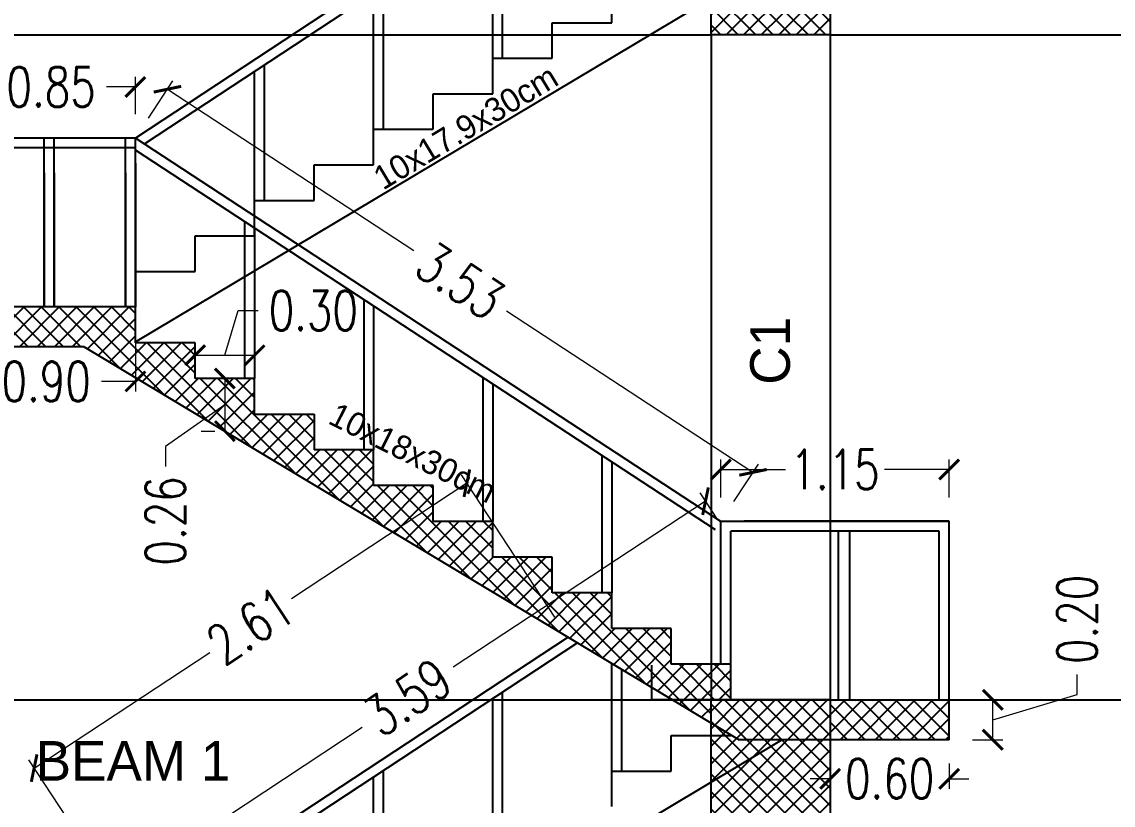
# Model space of a CAD drawing. Extents: x 166525 to 167198, y 178739 to 179747.
# Drawn here: x 166621.83 to 166627.33, y 179399.5 to 179403.45 of the extents above; entities that cross this region are included whole.
import ezdxf

# ---------------------------------------------------------------- set-up
doc = ezdxf.new("R2010")
doc.units = 0
doc.header["$MEASUREMENT"] = 0
doc.linetypes.add('AUSGEZOGEN', pattern=[0])
doc.linetypes.add('VONLAYER', pattern=[0])
doc.layers.get('0').update_dxf_attribs({"linetype": 'CONTINUOUS'})
doc.layers.get('DEFPOINTS').update_dxf_attribs({"linetype": 'CONTINUOUS'})
doc.layers.add('BEAM', color=6, linetype='CONTINUOUS', lineweight=13)
for name, color, linetype in [('concret', 5, 'CONTINUOUS'), ('EBENE0', 7, 'AUSGEZOGEN'), ('HATH', 253, 'CONTINUOUS'), ('ST', 2, 'CONTINUOUS'), ('Stairs', 231, 'CONTINUOUS'), ('TEXTM', 2, 'CONTINUOUS'), ('TEXTS', 1, 'CONTINUOUS')]:
    doc.layers.add(name, color=color, linetype=linetype)
doc.styles.add('DIM', font='simplex.shx', dxfattribs={"width": 0.75})
doc.dimstyles.new('MUTASIM', dxfattribs={"dimscale": 0.9995, "dimtxt": 0.2, "dimasz": 0.1, "dimexe": 0.05, "dimexo": 0.12, "dimgap": 0.05, "dimtad": 0, "dimzin": 0, "dimdsep": 46, "dimtxsty": 'DIM', "dimblk": 'ARCHTICK', "dimcen": 0.09, "dimclrd": 35, "dimclre": 33, "dimclrt": 256, "dimazin": 0, "dimtfac": 1, "dimtofl": 0, "dimtmove": 1, "dimatfit": 3, "dimfxl": 0.18, "dimtolj": 1, "dimtzin": 0, "dimlwd": 13, "dimlwe": 9, "dimarcsym": 0})

# ---------------------------------------------------------------- blocks, each defined once
blk = doc.blocks.new('_ARCHTICK')
at = {"color": 0, "linetype": 'ByBlock', "const_width": 0.15}
blk.add_lwpolyline([(-0.5, -0.5), (0.5, 0.5)], dxfattribs=at)
blk = doc.blocks.new('*D928')
at = {"layer": 'BEAM', "color": 33, "linetype": 'Continuous', "lineweight": 9, "transparency": 16777216}
for p, q in [((166625.9054, 179399.7139), (166625.9054, 179399.587)), ((166626.5054, 179399.7139), (166626.5054, 179399.587))]:
    blk.add_line(p, q, dxfattribs=at)
at = {"layer": 'BEAM', "color": 35, "linetype": 'Continuous', "lineweight": 13, "transparency": 16777216}
for p, q in [((166625.9054, 179399.637), (166625.8054, 179399.637)), ((166626.5054, 179399.637), (166626.6053, 179399.637))]:
    blk.add_line(p, q, dxfattribs=at)
at = {"layer": 'DEFPOINTS', "color": 0, "linetype": 'Continuous', "transparency": 16777216}
for p in [(166625.9054, 179399.8338), (166626.5054, 179399.8338), (166626.5054, 179399.637)]:
    blk.add_point(p, dxfattribs=at)
at = {"layer": 'BEAM', "color": 35, "linetype": 'Continuous', "lineweight": 13, "transparency": 16777216, "xscale": 0.09995000000000001, "yscale": 0.09995000000000001, "zscale": 0.09995000000000001}
blk.add_blockref('_ARCHTICK', (166625.9054, 179399.637), dxfattribs=at)
at = {"layer": 'BEAM', "color": 35, "linetype": 'Continuous', "lineweight": 13, "transparency": 16777216, "xscale": 0.09995000000000001, "yscale": 0.09995000000000001, "zscale": 0.09995000000000001, "rotation": 180}
blk.add_blockref('_ARCHTICK', (166626.5054, 179399.637), dxfattribs=at)
at = {"layer": 'BEAM', "linetype": 'Continuous', "transparency": 16777216, "insert": (166626.2054, 179399.637), "char_height": 0.1999, "attachment_point": 5, "style": 'DIM'}
blk.add_mtext('\\A1;0.60', dxfattribs=at)
blk = doc.blocks.new('*D929')
at = {"layer": 'BEAM', "color": 35, "linetype": 'Continuous', "lineweight": 13, "transparency": 16777216}
for p, q in [((166627.1499, 179400.0617), (166627.1499, 179400.1617)), ((166626.7251, 179399.9343), (166627.1499, 179400.0617)), ((166626.7251, 179399.8338), (166626.7251, 179400.0348))]:
    blk.add_line(p, q, dxfattribs=at)
at = {"layer": 'BEAM', "color": 33, "linetype": 'Continuous', "lineweight": 9, "transparency": 16777216}
for p, q in [((166626.6226, 179400.0348), (166626.7751, 179400.0348)), ((166626.6226, 179399.8338), (166626.7751, 179399.8338))]:
    blk.add_line(p, q, dxfattribs=at)
at = {"layer": 'DEFPOINTS', "color": 0, "linetype": 'Continuous', "transparency": 16777216}
for p in [(166626.5027, 179400.0348), (166626.7251, 179400.0348), (166626.5027, 179399.8338)]:
    blk.add_point(p, dxfattribs=at)
at = {"layer": 'BEAM', "color": 35, "linetype": 'Continuous', "lineweight": 13, "transparency": 16777216, "xscale": 0.09995000000000001, "yscale": 0.09995000000000001, "zscale": 0.09995000000000001}
for p, rotation in [((166626.7251, 179400.0348), 90), ((166626.7251, 179399.8338), 270)]:
    blk.add_blockref('_ARCHTICK', p, dxfattribs=dict(at, rotation=rotation))
at = {"layer": 'BEAM', "linetype": 'Continuous', "transparency": 16777216, "insert": (166627.1499, 179400.4401), "char_height": 0.1999, "attachment_point": 5, "rotation": 90, "style": 'DIM'}
blk.add_mtext('\\A1;0.20', dxfattribs=at)
blk = doc.blocks.new('*D930')
at = {"layer": 'BEAM', "color": 33, "linetype": 'Continuous', "lineweight": 9, "transparency": 16777216}
for p, q in [((166621.5054, 179401.8939), (166621.5054, 179401.5889)), ((166622.4047, 179401.8939), (166622.4047, 179401.5889))]:
    blk.add_line(p, q, dxfattribs=at)
at = {"layer": 'BEAM', "color": 35, "linetype": 'Continuous', "lineweight": 13, "transparency": 16777216}
for p, q in [((166621.5054, 179401.6389), (166621.6766, 179401.6389)), ((166622.4047, 179401.6389), (166622.2335, 179401.6389))]:
    blk.add_line(p, q, dxfattribs=at)
at = {"layer": 'DEFPOINTS', "color": 0, "linetype": 'Continuous', "transparency": 16777216}
for p in [(166621.5054, 179402.0138), (166622.4047, 179402.0138), (166621.5054, 179401.6389)]:
    blk.add_point(p, dxfattribs=at)
at = {"layer": 'BEAM', "color": 35, "linetype": 'Continuous', "lineweight": 13, "transparency": 16777216, "xscale": 0.09995000000000001, "yscale": 0.09995000000000001, "zscale": 0.09995000000000001, "rotation": 180}
blk.add_blockref('_ARCHTICK', (166621.5054, 179401.6389), dxfattribs=at)
at = {"layer": 'BEAM', "color": 35, "linetype": 'Continuous', "lineweight": 13, "transparency": 16777216, "xscale": 0.09995000000000001, "yscale": 0.09995000000000001, "zscale": 0.09995000000000001}
blk.add_blockref('_ARCHTICK', (166622.4047, 179401.6389), dxfattribs=at)
at = {"layer": 'BEAM', "linetype": 'Continuous', "transparency": 16777216, "insert": (166621.9551, 179401.6389), "char_height": 0.1999, "attachment_point": 5, "style": 'DIM'}
blk.add_mtext('\\A1;0.90', dxfattribs=at)
blk = doc.blocks.new('*D935')
at = {"layer": 'BEAM', "color": 35, "linetype": 'Continuous', "lineweight": 13, "transparency": 16777216}
for p, q in [((166622.8554, 179401.771), (166622.9229, 179401.9959)), ((166622.9229, 179401.9959), (166623.0228, 179401.9959)), ((166622.7054, 179401.771), (166623.0054, 179401.771))]:
    blk.add_line(p, q, dxfattribs=at)
at = {"layer": 'BEAM', "color": 33, "linetype": 'Continuous', "lineweight": 9, "transparency": 16777216}
for p, q in [((166622.7054, 179401.7738), (166622.7054, 179401.821)), ((166623.0054, 179401.7738), (166623.0054, 179401.821))]:
    blk.add_line(p, q, dxfattribs=at)
at = {"layer": 'DEFPOINTS', "color": 0, "linetype": 'Continuous', "transparency": 16777216}
for p in [(166623.0054, 179401.771), (166622.7054, 179401.6538), (166623.0054, 179401.6538)]:
    blk.add_point(p, dxfattribs=at)
at = {"layer": 'BEAM', "color": 35, "linetype": 'Continuous', "lineweight": 13, "transparency": 16777216, "xscale": 0.09995000000000001, "yscale": 0.09995000000000001, "zscale": 0.09995000000000001, "rotation": 180}
blk.add_blockref('_ARCHTICK', (166622.7054, 179401.771), dxfattribs=at)
at = {"layer": 'BEAM', "color": 35, "linetype": 'Continuous', "lineweight": 13, "transparency": 16777216, "xscale": 0.09995000000000001, "yscale": 0.09995000000000001, "zscale": 0.09995000000000001}
blk.add_blockref('_ARCHTICK', (166623.0054, 179401.771), dxfattribs=at)
at = {"layer": 'BEAM', "linetype": 'Continuous', "transparency": 16777216, "insert": (166623.3012, 179401.9959), "char_height": 0.1999, "attachment_point": 5, "style": 'DIM'}
blk.add_mtext('\\A1;0.30', dxfattribs=at)
blk = doc.blocks.new('*D936')
at = {"layer": 'BEAM', "color": 33, "linetype": 'Continuous', "lineweight": 9, "transparency": 16777216}
for p, q in [((166622.7354, 179401.6538), (166622.8054, 179401.6538)), ((166622.7354, 179401.3889), (166622.8054, 179401.3889))]:
    blk.add_line(p, q, dxfattribs=at)
at = {"layer": 'BEAM', "color": 35, "linetype": 'Continuous', "lineweight": 13, "transparency": 16777216}
for p, q in [((166622.8554, 179401.6538), (166622.8554, 179401.3889)), ((166622.8554, 179401.5213), (166622.556, 179401.311)), ((166622.556, 179401.311), (166622.556, 179401.2111))]:
    blk.add_line(p, q, dxfattribs=at)
at = {"layer": 'DEFPOINTS', "color": 0, "linetype": 'Continuous', "transparency": 16777216}
for p in [(166622.8554, 179401.6538), (166622.8554, 179401.3889), (166622.8554, 179401.3889)]:
    blk.add_point(p, dxfattribs=at)
at = {"layer": 'BEAM', "color": 35, "linetype": 'Continuous', "lineweight": 13, "transparency": 16777216, "xscale": 0.09995000000000001, "yscale": 0.09995000000000001, "zscale": 0.09995000000000001}
for p, rotation in [((166622.8554, 179401.6538), 90), ((166622.8554, 179401.3889), 270)]:
    blk.add_blockref('_ARCHTICK', p, dxfattribs=dict(at, rotation=rotation))
at = {"layer": 'BEAM', "linetype": 'Continuous', "transparency": 16777216, "insert": (166622.556, 179400.9362), "char_height": 0.1999, "attachment_point": 5, "rotation": 90, "style": 'DIM'}
blk.add_mtext('\\A1;0.26', dxfattribs=at)
blk = doc.blocks.new('*D952')
at = {"layer": 'BEAM', "color": 33, "linetype": 'Continuous', "lineweight": 9, "transparency": 16777216}
for p, q in [((166622.4704, 179402.9642), (166622.5937, 179403.1526)), ((166625.421, 179401.0342), (166625.5443, 179401.2226))]:
    blk.add_line(p, q, dxfattribs=at)
at = {"layer": 'BEAM', "color": 35, "linetype": 'Continuous', "lineweight": 13, "transparency": 16777216}
for p, q in [((166622.5663, 179403.1108), (166623.8086, 179402.2982)), ((166625.5169, 179401.1808), (166624.2746, 179401.9934))]:
    blk.add_line(p, q, dxfattribs=at)
at = {"layer": 'DEFPOINTS', "color": 0, "linetype": 'Continuous', "transparency": 16777216}
for p in [(166622.5663, 179403.1108), (166622.4047, 179402.8638), (166625.3554, 179400.9338)]:
    blk.add_point(p, dxfattribs=at)
at = {"layer": 'BEAM', "color": 35, "linetype": 'Continuous', "lineweight": 13, "transparency": 16777216, "xscale": 0.09995000000000001, "yscale": 0.09995000000000001, "zscale": 0.09995000000000001}
for p, rotation in [((166622.5663, 179403.1108), 146.8115503701367), ((166625.5169, 179401.1808), 326.8115503701367)]:
    blk.add_blockref('_ARCHTICK', p, dxfattribs=dict(at, rotation=rotation))
at = {"layer": 'BEAM', "linetype": 'Continuous', "transparency": 16777216, "insert": (166624.0416, 179402.1458), "char_height": 0.1999, "attachment_point": 5, "rotation": 326.8116, "style": 'DIM'}
blk.add_mtext('\\A1;3.53', dxfattribs=at)
blk = doc.blocks.new('*D953')
at = {"layer": 'BEAM', "color": 33, "linetype": 'Continuous', "lineweight": 9, "transparency": 16777216}
for p, q in [((166625.3554, 179401.0538), (166625.3554, 179401.2453)), ((166626.5054, 179401.0538), (166626.5054, 179401.2453))]:
    blk.add_line(p, q, dxfattribs=at)
at = {"layer": 'BEAM', "color": 35, "linetype": 'Continuous', "lineweight": 13, "transparency": 16777216}
for p, q in [((166625.3554, 179401.1954), (166625.6805, 179401.1954)), ((166626.5054, 179401.1954), (166626.1803, 179401.1954))]:
    blk.add_line(p, q, dxfattribs=at)
at = {"layer": 'DEFPOINTS', "color": 0, "linetype": 'Continuous', "transparency": 16777216}
for p in [(166625.3554, 179401.1954), (166625.3554, 179400.9338), (166626.5054, 179400.9338)]:
    blk.add_point(p, dxfattribs=at)
at = {"layer": 'BEAM', "color": 35, "linetype": 'Continuous', "lineweight": 13, "transparency": 16777216, "xscale": 0.09995000000000001, "yscale": 0.09995000000000001, "zscale": 0.09995000000000001, "rotation": 180}
blk.add_blockref('_ARCHTICK', (166625.3554, 179401.1954), dxfattribs=at)
at = {"layer": 'BEAM', "color": 35, "linetype": 'Continuous', "lineweight": 13, "transparency": 16777216, "xscale": 0.09995000000000001, "yscale": 0.09995000000000001, "zscale": 0.09995000000000001}
blk.add_blockref('_ARCHTICK', (166626.5054, 179401.1954), dxfattribs=at)
at = {"layer": 'BEAM', "linetype": 'Continuous', "transparency": 16777216, "insert": (166625.9304, 179401.1954), "char_height": 0.1999, "attachment_point": 5, "style": 'DIM'}
blk.add_mtext('\\A1;1.15', dxfattribs=at)
blk = doc.blocks.new('*D954')
at = {"layer": 'BEAM', "color": 33, "linetype": 'Continuous', "lineweight": 9, "transparency": 16777216}
for p, q in [((166621.5554, 179402.9849), (166621.5554, 179403.1725)), ((166622.4047, 179402.9849), (166622.4047, 179403.1725))]:
    blk.add_line(p, q, dxfattribs=at)
at = {"layer": 'BEAM', "color": 35, "linetype": 'Continuous', "lineweight": 13, "transparency": 16777216}
for p, q in [((166621.5554, 179403.1226), (166621.7016, 179403.1226)), ((166622.4047, 179403.1226), (166622.2585, 179403.1226))]:
    blk.add_line(p, q, dxfattribs=at)
at = {"layer": 'DEFPOINTS', "color": 0, "linetype": 'Continuous', "transparency": 16777216}
for p in [(166621.5554, 179403.1226), (166621.5554, 179402.865), (166622.4047, 179402.865)]:
    blk.add_point(p, dxfattribs=at)
at = {"layer": 'BEAM', "color": 35, "linetype": 'Continuous', "lineweight": 13, "transparency": 16777216, "xscale": 0.09995000000000001, "yscale": 0.09995000000000001, "zscale": 0.09995000000000001, "rotation": 180}
blk.add_blockref('_ARCHTICK', (166621.5554, 179403.1226), dxfattribs=at)
at = {"layer": 'BEAM', "color": 35, "linetype": 'Continuous', "lineweight": 13, "transparency": 16777216, "xscale": 0.09995000000000001, "yscale": 0.09995000000000001, "zscale": 0.09995000000000001}
blk.add_blockref('_ARCHTICK', (166622.4047, 179403.1226), dxfattribs=at)
at = {"layer": 'BEAM', "linetype": 'Continuous', "transparency": 16777216, "insert": (166621.9801, 179403.1226), "char_height": 0.1999, "attachment_point": 5, "style": 'DIM'}
blk.add_mtext('\\A1;0.85', dxfattribs=at)
blk = doc.blocks.new('*D955')
at = {"layer": 'BEAM', "color": 33, "linetype": 'Continuous', "lineweight": 9, "transparency": 16777216}
for p, q in [((166624.5192, 179400.4512), (166624.0475, 179401.1678)), ((166622.3388, 179399.0162), (166621.8672, 179399.7328))]:
    blk.add_line(p, q, dxfattribs=at)
at = {"layer": 'BEAM', "color": 35, "linetype": 'Continuous', "lineweight": 13, "transparency": 16777216}
for p, q in [((166624.075, 179401.1261), (166623.1906, 179400.5439)), ((166621.8946, 179399.691), (166622.7791, 179400.2731))]:
    blk.add_line(p, q, dxfattribs=at)
at = {"layer": 'DEFPOINTS', "color": 0, "linetype": 'Continuous', "transparency": 16777216}
for p in [(166624.075, 179401.1261), (166624.5851, 179400.351), (166622.4047, 179398.916)]:
    blk.add_point(p, dxfattribs=at)
at = {"layer": 'BEAM', "color": 35, "linetype": 'Continuous', "lineweight": 13, "transparency": 16777216, "xscale": 0.09995000000000001, "yscale": 0.09995000000000001, "zscale": 0.09995000000000001}
for p, rotation in [((166624.075, 179401.1261), 33.35160299530421), ((166621.8946, 179399.691), 213.3516029953042)]:
    blk.add_blockref('_ARCHTICK', p, dxfattribs=dict(at, rotation=rotation))
at = {"layer": 'BEAM', "linetype": 'Continuous', "transparency": 16777216, "insert": (166622.9848, 179400.4085), "char_height": 0.1999, "attachment_point": 5, "rotation": 33.3516, "style": 'DIM'}
blk.add_mtext('\\A1;2.61', dxfattribs=at)
blk = doc.blocks.new('*D967')
at = {"layer": 'BEAM', "color": 33, "linetype": 'Continuous', "lineweight": 9, "transparency": 16777216}
for p, q in [((166625.3394, 179400.9415), (166625.2501, 179401.0773)), ((166622.3388, 179398.9662), (166622.2494, 179399.1019))]:
    blk.add_line(p, q, dxfattribs=at)
at = {"layer": 'BEAM', "color": 35, "linetype": 'Continuous', "lineweight": 13, "transparency": 16777216}
for p, q in [((166625.2776, 179401.0355), (166624.0068, 179400.199)), ((166622.2769, 179399.0602), (166623.5476, 179399.8967))]:
    blk.add_line(p, q, dxfattribs=at)
at = {"layer": 'DEFPOINTS', "color": 0, "linetype": 'Continuous', "transparency": 16777216}
for p in [(166625.2776, 179401.0355), (166625.4054, 179400.8414), (166622.4047, 179398.866)]:
    blk.add_point(p, dxfattribs=at)
at = {"layer": 'BEAM', "color": 35, "linetype": 'Continuous', "lineweight": 13, "transparency": 16777216, "xscale": 0.09995000000000001, "yscale": 0.09995000000000001, "zscale": 0.09995000000000001}
for p, rotation in [((166625.2776, 179401.0355), 33.35743343065217), ((166622.2769, 179399.0602), 213.3574334306522)]:
    blk.add_blockref('_ARCHTICK', p, dxfattribs=dict(at, rotation=rotation))
at = {"layer": 'BEAM', "linetype": 'Continuous', "transparency": 16777216, "insert": (166623.7772, 179400.0479), "char_height": 0.1999, "attachment_point": 5, "rotation": 33.3574, "style": 'DIM'}
blk.add_mtext('\\A1;3.59', dxfattribs=at)

msp = doc.modelspace()

# ---------------------------------------------------------------- hatches: boundary and pattern name
at = {"layer": 'HATH'}
h = msp.add_hatch(dxfattribs=at)
h.set_pattern_fill('ANSI37', color=256, scale=0.5, style=0)
h.set_pattern_definition([(45, (14954.575713, 20400.882254), (-0.044194173824, 0.044194173824), []), (135, (14954.575713, 20400.882254), (-0.044194173824, -0.044194173824), [])])
h.paths.add_polyline_path([(166626.50539, 179395.88481), (166626.50539, 179396.08481), (166625.90539, 179396.08481), (166625.90539, 179395.88481)])
h.paths.add_polyline_path([(166625.90539, 179400.03481), (166625.90539, 179399.83381), (166626.50539, 179399.83381), (166626.50539, 179400.03481)])
h.paths.add_polyline_path([(166625.90539, 179403.98481), (166625.90539, 179403.78281), (166626.50539, 179403.78281), (166626.50539, 179403.98481)])
h.paths.add_polyline_path([(166625.90539, 179407.93481), (166625.90539, 179407.73181), (166626.50539, 179407.73181), (166626.50539, 179407.93481)])
h = msp.add_hatch(dxfattribs=at)
h.set_pattern_fill('ANSI37', color=256, scale=0.5, style=0)
h.set_pattern_definition([(45, (160975.71709, 180490.06165), (-0.0441941738, 0.0441941738), []), (135, (160975.71709, 180490.06165), (-0.0441941738, -0.0441941738), [])])
h.paths.add_polyline_path([(166625.30539, 179403.98481), (166625.90539, 179403.98481), (166625.90539, 179403.38481), (166625.30539, 179403.38481)])
h = msp.add_hatch(dxfattribs=at)
h.set_pattern_fill('ANSI37', color=256, scale=0.5, style=0)
h.set_pattern_definition([(45, (14485.830024, -1659.351954), (-0.044194173824, 0.044194173824), []), (135, (14485.830024, -1659.351954), (-0.044194173824, -0.044194173824), [])])
h.paths.add_polyline_path([(166625.40539, 179396.26481), (166625.10539, 179396.26481), (166625.10539, 179396.44481), (166624.80539, 179396.44481), (166624.80539, 179396.62481), (166624.50539, 179396.62481), (166624.50539, 179396.80481), (166624.20539, 179396.80481), (166624.20539, 179396.98481), (166623.90539, 179396.98481), (166623.90539, 179397.16481), (166623.60539, 179397.16481), (166623.60539, 179397.34481), (166623.30539, 179397.34481), (166623.30539, 179397.52481), (166623.00539, 179397.52481), (166623.00539, 179397.70481), (166622.70539, 179397.70481), (166622.70539, 179397.88481), (166622.40539, 179397.88481), (166622.40539, 179398.06481), (166621.50539, 179398.06481), (166621.50539, 179397.86481), (166622.14717, 179397.86481), (166625.11384, 179396.08481), (166625.40539, 179396.08481)])
h.paths.add_polyline_path([(166621.50539, 179398.06481), (166620.90539, 179398.06481), (166620.90539, 179397.86481), (166621.50539, 179397.86481)])
h.paths.add_polyline_path([(166625.10539, 179400.39381), (166624.80539, 179400.39381), (166624.80539, 179400.57381), (166624.50539, 179400.57381), (166624.50539, 179400.75381), (166624.20539, 179400.75381), (166624.20539, 179400.93381), (166623.90539, 179400.93381), (166623.90539, 179401.11381), (166623.60539, 179401.11381), (166623.60539, 179401.29381), (166623.30539, 179401.29381), (166623.30539, 179401.47381), (166623.00539, 179401.47381), (166623.00539, 179401.65381), (166622.70539, 179401.65381), (166622.70539, 179401.83381), (166622.40539, 179401.83381), (166622.40539, 179402.01381), (166621.50539, 179402.01381), (166621.50539, 179401.81381), (166622.14717, 179401.81381), (166625.11217, 179400.03481), (166625.40539, 179400.03481), (166625.40539, 179400.21381), (166625.10539, 179400.21381)])
h.paths.add_polyline_path([(166623.32926, 179397.42301), (166624.29439, 179396.93832), (166624.37517, 179397.09918), (166623.41004, 179397.58386)], flags=25)
h.paths.add_polyline_path([(166625.30539, 179399.91888), (166625.30539, 179400.03481), (166625.11217, 179400.03481)])
h.paths.add_polyline_path([(166625.90539, 179400.03481), (166625.90539, 179400.03156), (166626.50539, 179400.03156), (166626.50539, 179400.03481)])
h.paths.add_polyline_path([(166625.30539, 179395.96988), (166625.30539, 179396.08481), (166625.11384, 179396.08481)])
h = msp.add_hatch(dxfattribs=at)
h.set_pattern_fill('ANSI37', color=256, scale=0.5, style=0)
h.set_pattern_definition([(45, (160975.71709, 180486.11165), (-0.0441941738, 0.0441941738), []), (135, (160975.71709, 180486.11165), (-0.0441941738, -0.0441941738), [])])
h.paths.add_polyline_path([(166625.30539, 179400.03481), (166625.90539, 179400.03481), (166625.90539, 179399.43481), (166625.30539, 179399.43481)])

# ---------------------------------------------------------------- linework, layer by layer
at = {"layer": 'BEAM', "color": 2, "linetype": 'Continuous'}
msp.add_lwpolyline([(166620.90539, 179403.38481), (166630.30539, 179403.38481), (166630.30539, 179400.03481), (166620.90539, 179400.03481)], close=True, dxfattribs=at)
at = {"layer": 'concret'}
for points in [[(166625.30539, 179403.98481), (166625.90539, 179403.98481), (166625.90539, 179403.38481), (166625.30539, 179403.38481)], [(166625.30539, 179400.03481), (166625.90539, 179400.03481), (166625.90539, 179399.43481), (166625.30539, 179399.43481)]]:
    msp.add_lwpolyline(points, close=True, dxfattribs=at)
at = {"layer": 'EBENE0', "color": 3, "linetype": 'AUSGEZOGEN'}
for p, q in [((166621.50539, 179403.38481), (166625.30539, 179403.38481)), ((166621.50539, 179403.38481), (166625.30539, 179403.38481)), ((166625.30539, 179403.38481), (166625.30539, 179400.03481)), ((166625.30539, 179403.38481), (166625.30539, 179400.03481)), ((166625.90539, 179403.38481), (166629.70539, 179403.38481)), ((166625.90539, 179403.38481), (166625.90539, 179400.03481)), ((166625.90539, 179403.38481), (166629.70539, 179403.38481)), ((166625.90539, 179403.38481), (166625.90539, 179400.03481)), ((166621.50539, 179400.03481), (166625.30539, 179400.03481)), ((166621.50539, 179400.03481), (166625.30539, 179400.03481)), ((166625.90539, 179400.03481), (166629.70539, 179400.03481)), ((166625.90539, 179400.03481), (166629.70539, 179400.03481))]:
    msp.add_line(p, q, dxfattribs=at)
at = {"layer": 'ST'}
msp.add_lwpolyline([(166625.00539, 179400.04481), (166625.00539, 179400.03481)], dxfattribs=at)
at = {"layer": 'Stairs'}
for p, q in [((166624.58511, 179404.30005), (166622.40474, 179402.865)), ((166624.63269, 179404.2715), (166622.44945, 179402.83457)), ((166624.25539, 179403.26681), (166624.25539, 179404.02317)), ((166624.20539, 179403.26681), (166624.20539, 179403.99026)), ((166623.60539, 179402.90881), (166623.60539, 179403.59536)), ((166623.65539, 179402.90881), (166623.65539, 179403.62827)), ((166623.00539, 179402.55081), (166623.00539, 179403.20046)), ((166623.05539, 179402.55081), (166623.05539, 179403.23337)), ((166622.40474, 179402.865), (166621.50539, 179402.865)), ((166622.40474, 179402.815), (166621.50539, 179402.815)), ((166621.94507, 179402.06381), (166621.94507, 179402.86381)), ((166621.94507, 179402.01381), (166621.94507, 179402.86381)), ((166621.99507, 179402.01381), (166621.99507, 179402.86381)), ((166621.99507, 179402.01381), (166621.99507, 179402.86381)), ((166622.35474, 179402.06381), (166622.35474, 179402.86381)), ((166622.35474, 179402.01381), (166622.35474, 179402.86381)), ((166625.35539, 179400.93381), (166622.40474, 179402.86381)), ((166622.40474, 179402.01381), (166622.40474, 179402.86381)), ((166622.40474, 179402.01381), (166622.40474, 179402.86381)), ((166625.32802, 179400.89197), (166622.40474, 179402.80407)), ((166622.40474, 179402.73881), (166622.40474, 179402.01381)), ((166621.94507, 179402.68881), (166621.94507, 179402.01381)), ((166621.99507, 179402.68881), (166621.99507, 179402.01381)), ((166622.35474, 179402.68881), (166622.35474, 179402.01381)), ((166622.95539, 179402.44389), (166622.95539, 179401.65381)), ((166623.00539, 179402.41119), (166623.00539, 179401.65381)), ((166623.55539, 179402.05143), (166623.55539, 179401.29381)), ((166623.60539, 179402.01873), (166623.60539, 179401.29381)), ((166624.15539, 179401.65898), (166624.15539, 179400.93381)), ((166624.20539, 179401.62627), (166624.20539, 179400.93381)), ((166624.75539, 179401.26652), (166624.75539, 179400.57381)), ((166624.80539, 179401.23382), (166624.80539, 179400.57381)), ((166626.50539, 179400.93381), (166625.35539, 179400.93381)), ((166625.35539, 179400.21381), (166625.35539, 179400.93381)), ((166626.50539, 179400.93481), (166625.47207, 179400.93481)), ((166626.50539, 179400.03481), (166626.50539, 179400.93481)), ((166625.35539, 179400.21381), (166625.35539, 179400.88381)), ((166626.45539, 179400.88381), (166625.40539, 179400.88381)), ((166625.40539, 179400.03381), (166625.40539, 179400.88381)), ((166625.40539, 179400.03381), (166625.40539, 179400.88381)), ((166626.00539, 179400.88481), (166625.48705, 179400.88481)), ((166625.94731, 179400.03381), (166625.94731, 179400.88381)), ((166626.45539, 179400.88481), (166626.00458, 179400.88481)), ((166626.00458, 179400.03481), (166626.00458, 179400.88481)), ((166626.45539, 179400.03381), (166626.45539, 179400.88381)), ((166624.58511, 179400.35105), (166622.40474, 179398.916)), ((166624.63269, 179400.3225), (166622.44945, 179398.88557)), ((166624.80539, 179399.67581), (166624.80539, 179400.21888)), ((166624.85539, 179399.67581), (166624.85539, 179400.18888)), ((166624.25539, 179399.31781), (166624.25539, 179400.07417)), ((166625.00539, 179400.08481), (166625.00539, 179400.08481)), ((166625.40539, 179400.08481), (166625.40539, 179400.08481)), ((166624.20539, 179399.31781), (166624.20539, 179400.04126)), ((166625.00539, 179400.03481), (166625.05539, 179400.03481)), ((166625.40539, 179400.03481), (166625.45539, 179400.03481)), ((166623.65539, 179398.95981), (166623.65539, 179399.67927)), ((166623.60539, 179398.95981), (166623.60539, 179399.64636))]:
    msp.add_line(p, q, dxfattribs=at)
at = {"layer": 'Stairs', "linetype": 'VONLAYER'}
for p, q in [((166625.00539, 179400.20981), (166625.00539, 179400.03481)), ((166625.90539, 179400.03481), (166625.00539, 179400.03481)), ((166625.90539, 179400.03481), (166625.00539, 179400.03481)), ((166625.00539, 179400.03481), (166625.05539, 179400.03481))]:
    msp.add_line(p, q, dxfattribs=at)
at = {"layer": 'TEXTS'}
for p, q in [((166622.40539, 179401.83914), (166625.66294, 179403.78281)), ((166624.80539, 179403.44581), (166624.80539, 179403.62481)), ((166624.50539, 179403.26681), (166624.50539, 179403.44581)), ((166624.50539, 179403.44581), (166624.80539, 179403.44581)), ((166624.20539, 179403.08781), (166624.20539, 179403.26681)), ((166624.20539, 179403.26681), (166624.50539, 179403.26681)), ((166623.90539, 179402.90881), (166623.90539, 179403.08781)), ((166623.90539, 179403.08781), (166624.20539, 179403.08781)), ((166623.60539, 179402.72981), (166623.60539, 179402.90881)), ((166623.60539, 179402.90881), (166623.90539, 179402.90881)), ((166623.30539, 179402.55081), (166623.30539, 179402.72981)), ((166623.30539, 179402.72981), (166623.60539, 179402.72981)), ((166623.00539, 179402.37181), (166623.00539, 179402.55081)), ((166623.00539, 179402.55081), (166623.30539, 179402.55081)), ((166622.70539, 179402.19281), (166622.70539, 179402.37181)), ((166622.70539, 179402.37181), (166623.00539, 179402.37181)), ((166622.40539, 179402.01381), (166622.40539, 179402.19281)), ((166622.40539, 179402.19281), (166622.70539, 179402.19281)), ((166622.40539, 179402.01381), (166620.90539, 179402.01381)), ((166622.40539, 179401.83381), (166622.40539, 179402.01381)), ((166622.70539, 179401.83381), (166622.40539, 179401.83381)), ((166622.70539, 179401.65381), (166622.70539, 179401.83381)), ((166622.14717, 179401.81381), (166620.90539, 179401.81381)), ((166622.14717, 179401.81381), (166625.44717, 179399.83381)), ((166623.00539, 179401.65381), (166622.70539, 179401.65381)), ((166623.00539, 179401.47381), (166623.00539, 179401.65381)), ((166623.00539, 179401.47381), (166623.30539, 179401.47381)), ((166623.30539, 179401.47381), (166623.30539, 179401.29381)), ((166623.60539, 179401.29381), (166623.30539, 179401.29381)), ((166623.60539, 179401.11381), (166623.60539, 179401.29381)), ((166623.90539, 179401.11381), (166623.60539, 179401.11381)), ((166623.90539, 179400.93381), (166623.90539, 179401.11381)), ((166624.20539, 179400.93381), (166623.90539, 179400.93381)), ((166624.20539, 179400.75381), (166624.20539, 179400.93381)), ((166624.50539, 179400.75381), (166624.20539, 179400.75381)), ((166624.50539, 179400.57381), (166624.50539, 179400.75381)), ((166624.80539, 179400.57381), (166624.50539, 179400.57381)), ((166624.80539, 179400.39381), (166624.80539, 179400.57381)), ((166625.10539, 179400.39381), (166624.80539, 179400.39381)), ((166625.10539, 179400.21381), (166625.10539, 179400.39381)), ((166625.40539, 179400.21381), (166625.10539, 179400.21381)), ((166625.10539, 179399.67581), (166625.10539, 179399.85481)), ((166625.10539, 179399.85481), (166625.40539, 179399.85481)), ((166625.40539, 179399.85481), (166625.40539, 179399.85888)), ((166622.40539, 179397.89014), (166625.66294, 179399.83381)), ((166626.50539, 179399.83381), (166625.44717, 179399.83381)), ((166624.80539, 179399.49681), (166624.80539, 179399.67581)), ((166624.80539, 179399.67581), (166625.10539, 179399.67581))]:
    msp.add_line(p, q, dxfattribs=at)
at = {"layer": 'TEXTS', "color": 2}
msp.add_line((166626.50539, 179399.83381), (166626.50539, 179400.03481), dxfattribs=at)

# ---------------------------------------------------------------- texts
at = {"layer": 'Stairs', "linetype": 'VONLAYER', "insert": (166625.70571, 179401.96415), "char_height": 0.2, "attachment_point": 9, "rotation": 90}
msp.add_mtext('C1', dxfattribs=at)
at = {"layer": 'Stairs', "linetype": 'VONLAYER', "insert": (166622.88334, 179399.62717), "char_height": 0.2, "attachment_point": 9}
msp.add_mtext('BEAM 1', dxfattribs=at)
at = {"layer": 'TEXTM', "color": 4}
for s, rotation, p in [('10x17.9x30cm', 31.06292, (166623.65266, 179402.59945)), ('10x18x30cm', 333.33417, (166623.36953, 179401.42995))]:
    msp.add_text(s, height=0.12, rotation=rotation, dxfattribs=at).set_placement(p)

# ---------------------------------------------------------------- dimensions: what is measured, and where the dimension line sits
at = {"layer": 'BEAM', "color": 2, "linetype": 'Continuous'}
for p1, p2, distance, picture, middle in [((166622.40474, 179402.865), (166621.55539, 179402.865), -0.25756, '*D954', (166621.98006, 179403.12256)), ((166625.35539, 179400.93381), (166622.40474, 179402.86381), -0.29515, '*D952', (166624.04162, 179402.14581)), ((166626.50539, 179400.93381), (166625.35539, 179400.93381), -0.26155, '*D953', (166625.93039, 179401.19536)), ((166622.40474, 179398.916), (166624.58511, 179400.35105), 0.92782, '*D955', (166622.98484, 179400.40854)), ((166622.40474, 179398.866), (166625.40539, 179400.84136), 0.23248, '*D967', (166623.77723, 179400.04786))]:
    dim = msp.add_aligned_dim(p1=p1, p2=p2, distance=distance, dimstyle='MUTASIM', dxfattribs=at)
    dim.commit()
    dim.dimension.update_dxf_attribs({"geometry": picture, "text_midpoint": middle})
for base, p1, p2, picture, middle in [((166623.00539, 179401.77098), (166622.70539, 179401.65381), (166623.00539, 179401.65381), '*D935', (166623.07278, 179401.99586)), ((166621.50539, 179401.6389), (166622.40474, 179402.01381), (166621.50539, 179402.01381), '*D930', (166621.95506, 179401.6389)), ((166626.50539, 179399.637), (166625.90539, 179399.83381), (166626.50539, 179399.83381), '*D928', (166626.20539, 179399.637))]:
    dim = msp.add_linear_dim(base=base, p1=p1, p2=p2, dimstyle='MUTASIM', dxfattribs=at)
    dim.commit()
    dim.dimension.update_dxf_attribs({"geometry": picture, "text_midpoint": middle})
dim = msp.add_linear_dim(base=(166622.85539, 179401.38888), p1=(166622.85539, 179401.65381), p2=(166622.85539, 179401.38888), angle=90, dimstyle='MUTASIM', dxfattribs=at)
dim.commit()
dim.dimension.update_dxf_attribs({"geometry": '*D936', "text_midpoint": (166622.55599, 179401.1611), "dimtype": 160})
dim = msp.add_linear_dim(base=(166626.72508, 179400.03481), p1=(166626.50267, 179399.83381), p2=(166626.50267, 179400.03481), angle=90, dimstyle='MUTASIM', dxfattribs=at)
dim.commit()
dim.dimension.update_dxf_attribs({"geometry": '*D929', "text_midpoint": (166627.14987, 179400.21167)})

doc.saveas('drawing.dxf')
